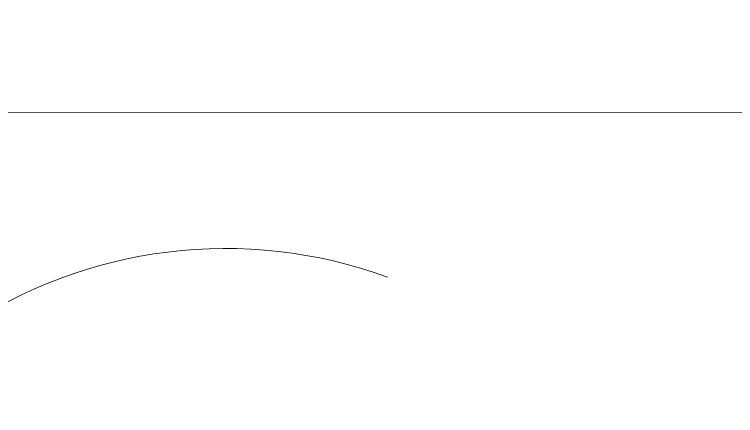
# Model space of a CAD drawing. Header units: millimetres. Extents: x 15590 to 15992, y 1055 to 1132.
# Drawn here: x 15897.802 to 15898.2634, y 1110.2522 to 1110.5091 of the extents above; entities that cross this region are included whole.
import ezdxf

# ---------------------------------------------------------------- set-up
doc = ezdxf.new("R2010")
doc.units = ezdxf.units.MM
doc.header["$MEASUREMENT"] = 0
doc.layers.get('0').update_dxf_attribs({"lineweight": 9})
doc.layers.add('0$2E', color=7, linetype='Continuous', lineweight=0)

# ---------------------------------------------------------------- blocks, each defined once
blk = doc.blocks.new('A$C6FF46787')
at = {"layer": '0$2E', "color": 7, "linetype": 'Continuous', "lineweight": 5}
blk.add_ellipse((0.29476, 1.53881), major_axis=(0.1696, 0.25006), ratio=1, start_param=0, end_param=0.945896, dxfattribs=at)
blk.add_ellipse((0.29476, 1.53881), major_axis=(0.1696, 0.25006), ratio=1, start_param=0, end_param=0.945896, dxfattribs=at)

msp = doc.modelspace()

# ---------------------------------------------------------------- linework, layer by layer
msp.add_lwpolyline([(15899.76904, 1110.44625), (15896.96476, 1110.44604), (15896.96502, 1107.16837), (15899.76929, 1107.16858)], close=True)
msp.add_circle((15910.62952, 1093.15619), 38.44107)

# ---------------------------------------------------------------- block references
at = {"xscale": -1}
msp.add_blockref('A$C6FF46787', (15898.23192, 1108.51824), dxfattribs=at)

doc.saveas('drawing.dxf')
